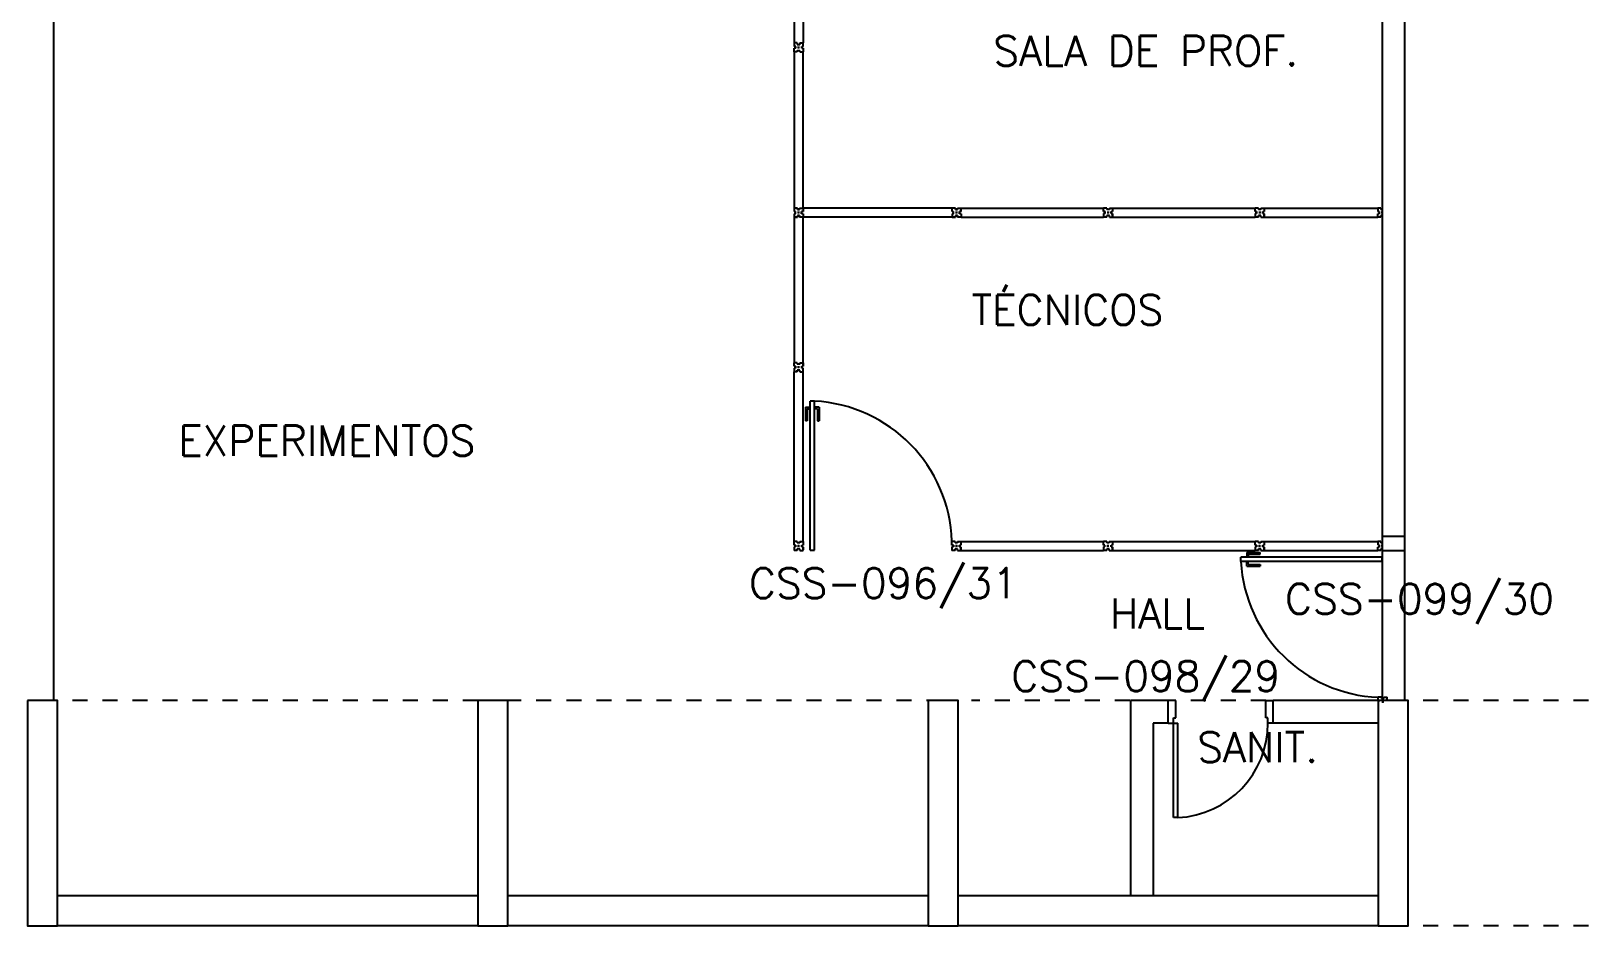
# Model space of a CAD drawing. Extents: x -248 to -11, y 347 to 447.
# Drawn here: x -144.24 to -133.84, y 389.07 to 395.02 of the extents above; entities that cross this region are included whole.
import ezdxf
from ezdxf.enums import TextEntityAlignment as Align

# ---------------------------------------------------------------- set-up
doc = ezdxf.new("R2010")
doc.units = 0
doc.header["$LTSCALE"] = 0.02
doc.header["$MEASUREMENT"] = 0
doc.linetypes.add('HIDDEN2', pattern=[0.1875, 0.125, -0.0625])
doc.layers.get('0').update_dxf_attribs({"linetype": 'CONTINUOUS'})
for name, color, linetype in [('ALV', 2, 'CONTINUOUS'), ('DIV', 2, 'CONTINUOUS'), ('EQUIP', 1, 'CONTINUOUS'), ('ESQ', 1, 'CONTINUOUS'), ('ESTR', 3, 'CONTINUOUS'), ('MARCO', 2, 'CONTINUOUS'), ('PORTA', 2, 'CONTINUOUS'), ('PROJ', 1, 'HIDDEN2'), ('TEXTO', 2, 'CONTINUOUS'), ('TEXTO-ENDEREÇO', 2, 'CONTINUOUS')]:
    doc.layers.add(name, color=color, linetype=linetype)
doc.styles.add('UNB-100', font='simplex.shx', dxfattribs={"height": 0.2})
doc.styles.add('UNB-100-1', font='simplex.shx', dxfattribs={"height": 0.2})

# ---------------------------------------------------------------- blocks, each defined once
blk = doc.blocks.new('DOOR60')
at = {"layer": 'PORTA'}
for p, q in [((0.035, 0), (0.065, 0)), ((0.035, -0.629), (0.035, 0)), ((0.065, -0.629), (0.065, 0)), ((0.065, -0.629), (0.035, -0.629))]:
    blk.add_line(p, q, dxfattribs=at)
at = {"layer": 'PORTA', "color": 1}
blk.add_arc((0.035, 0), 0.63, 272.7294, 0, dxfattribs=at)
blk = doc.blocks.new('PILAR-SSS')
blk.add_lwpolyline([(0.003, -42.962), (0.003, -44.462), (0.203, -44.462), (0.203, -42.962)], close=True)

msp = doc.modelspace()

# ---------------------------------------------------------------- linework, layer by layer
at = {"layer": 'ALV'}
for p, q in [((-144.091, 390.567), (-144.091, 405.578)), ((-144.091, 390.567), (-144.091, 405.547)), ((-136.916, 390.567), (-136.916, 389.267)), ((-136.666, 390.567), (-136.916, 390.567)), ((-136.666, 390.417), (-136.666, 390.567)), ((-135.266, 390.567), (-135.966, 390.567)), ((-135.966, 390.417), (-135.966, 390.567)), ((-136.766, 390.417), (-136.766, 389.267)), ((-136.666, 390.417), (-136.766, 390.417)), ((-135.266, 390.417), (-135.966, 390.417)), ((-141.266, 389.267), (-144.066, 389.267)), ((-138.266, 389.267), (-141.065, 389.267)), ((-135.266, 389.267), (-138.066, 389.267)), ((-141.266, 389.067), (-144.066, 389.067)), ((-138.266, 389.067), (-141.065, 389.067)), ((-135.266, 389.067), (-138.066, 389.067))]:
    msp.add_line(p, q, dxfattribs=at)
at = {"layer": 'DIV'}
for p, q in [((-139.159, 395.987), (-139.159, 394.947)), ((-139.099, 395.987), (-139.099, 394.947)), ((-139.159, 394.947), (-139.159, 394.923)), ((-139.137, 394.947), (-139.159, 394.947)), ((-139.147, 394.923), (-139.159, 394.923)), ((-139.147, 394.911), (-139.147, 394.923)), ((-139.137, 394.947), (-139.137, 394.937)), ((-139.137, 394.937), (-139.121, 394.937)), ((-139.123, 394.917), (-139.135, 394.917)), ((-139.134, 394.917), (-139.124, 394.917)), ((-139.129, 394.924), (-139.129, 394.911)), ((-139.129, 394.912), (-139.129, 394.923)), ((-139.121, 394.947), (-139.121, 394.937)), ((-139.121, 394.947), (-139.099, 394.947)), ((-139.108, 394.923), (-139.099, 394.923)), ((-139.108, 394.911), (-139.108, 394.923)), ((-139.099, 394.923), (-139.099, 394.947)), ((-139.147, 394.911), (-139.159, 394.911)), ((-139.159, 394.887), (-139.159, 394.911)), ((-139.137, 394.887), (-139.159, 394.887)), ((-139.159, 394.887), (-139.159, 393.847)), ((-139.137, 394.887), (-139.137, 394.897)), ((-139.137, 394.897), (-139.121, 394.897)), ((-139.121, 394.887), (-139.121, 394.897)), ((-139.121, 394.887), (-139.099, 394.887)), ((-139.108, 394.911), (-139.099, 394.911)), ((-139.099, 394.911), (-139.099, 394.887)), ((-139.099, 393.847), (-139.099, 394.887)), ((-139.135, 393.847), (-139.159, 393.847)), ((-139.159, 393.847), (-139.159, 393.825)), ((-139.159, 393.825), (-139.149, 393.825)), ((-139.159, 393.809), (-139.149, 393.809)), ((-139.159, 393.809), (-139.159, 393.787)), ((-139.159, 393.787), (-139.138, 393.787)), ((-139.159, 393.787), (-139.135, 393.787)), ((-139.159, 393.787), (-139.159, 392.817)), ((-139.138, 393.787), (-139.156, 393.787)), ((-139.149, 393.809), (-139.149, 393.825)), ((-139.135, 393.838), (-139.135, 393.847)), ((-139.135, 393.838), (-139.135, 393.847)), ((-139.135, 393.838), (-139.123, 393.838)), ((-139.123, 393.838), (-139.135, 393.838)), ((-139.135, 393.797), (-139.135, 393.787)), ((-139.135, 393.797), (-139.123, 393.797)), ((-139.135, 393.797), (-139.135, 393.787)), ((-139.123, 393.797), (-139.135, 393.797)), ((-139.134, 393.817), (-139.124, 393.817)), ((-139.124, 393.817), (-139.134, 393.817)), ((-139.129, 393.823), (-139.129, 393.812)), ((-139.129, 393.812), (-139.129, 393.823)), ((-139.123, 393.838), (-139.123, 393.847)), ((-139.123, 393.847), (-139.099, 393.847)), ((-139.123, 393.838), (-139.123, 393.847)), ((-139.123, 393.797), (-139.123, 393.787)), ((-139.123, 393.797), (-139.123, 393.787)), ((-139.099, 393.787), (-139.123, 393.787)), ((-139.109, 393.809), (-139.109, 393.825)), ((-139.099, 393.825), (-139.109, 393.825)), ((-139.099, 393.809), (-139.109, 393.809)), ((-138.106, 393.847), (-139.099, 393.847)), ((-139.099, 393.847), (-139.099, 393.825)), ((-139.099, 393.809), (-139.099, 393.787)), ((-139.099, 392.817), (-139.099, 393.787)), ((-138.106, 393.787), (-139.099, 393.787)), ((-138.106, 393.825), (-138.106, 393.847)), ((-138.082, 393.847), (-138.106, 393.847)), ((-138.106, 393.825), (-138.096, 393.825)), ((-138.106, 393.809), (-138.106, 393.787)), ((-138.106, 393.809), (-138.096, 393.809)), ((-138.106, 393.787), (-138.085, 393.787)), ((-138.106, 393.787), (-138.082, 393.787)), ((-138.085, 393.787), (-138.103, 393.787)), ((-138.096, 393.809), (-138.096, 393.825)), ((-138.082, 393.838), (-138.082, 393.847)), ((-138.082, 393.838), (-138.082, 393.847)), ((-138.082, 393.838), (-138.07, 393.838)), ((-138.07, 393.838), (-138.082, 393.838)), ((-138.082, 393.817), (-138.071, 393.817)), ((-138.071, 393.817), (-138.082, 393.817)), ((-138.082, 393.797), (-138.082, 393.787)), ((-138.082, 393.797), (-138.07, 393.797)), ((-138.082, 393.797), (-138.082, 393.787)), ((-138.07, 393.797), (-138.082, 393.797)), ((-138.076, 393.823), (-138.076, 393.812)), ((-138.076, 393.812), (-138.076, 393.823)), ((-138.07, 393.838), (-138.07, 393.847)), ((-138.07, 393.847), (-138.046, 393.847)), ((-138.07, 393.838), (-138.07, 393.847)), ((-138.07, 393.797), (-138.07, 393.787)), ((-138.07, 393.797), (-138.07, 393.787)), ((-138.046, 393.787), (-138.07, 393.787)), ((-138.056, 393.809), (-138.056, 393.825)), ((-138.046, 393.825), (-138.056, 393.825)), ((-138.046, 393.809), (-138.056, 393.809)), ((-138.046, 393.847), (-137.096, 393.847)), ((-138.046, 393.825), (-138.046, 393.847)), ((-138.046, 393.809), (-138.046, 393.787)), ((-138.046, 393.787), (-137.096, 393.787)), ((-137.074, 393.847), (-137.096, 393.847)), ((-137.096, 393.823), (-137.096, 393.847)), ((-137.087, 393.823), (-137.096, 393.823)), ((-137.086, 393.823), (-137.096, 393.823)), ((-137.087, 393.811), (-137.096, 393.811)), ((-137.096, 393.811), (-137.096, 393.787)), ((-137.086, 393.811), (-137.096, 393.811)), ((-137.074, 393.787), (-137.096, 393.787)), ((-137.086, 393.811), (-137.086, 393.823)), ((-137.074, 393.847), (-137.074, 393.837)), ((-137.058, 393.837), (-137.074, 393.837)), ((-137.058, 393.797), (-137.074, 393.797)), ((-137.074, 393.787), (-137.074, 393.797)), ((-137.061, 393.817), (-137.072, 393.817)), ((-137.072, 393.817), (-137.061, 393.817)), ((-137.066, 393.823), (-137.066, 393.812)), ((-137.066, 393.812), (-137.066, 393.823)), ((-137.058, 393.847), (-137.058, 393.837)), ((-137.058, 393.847), (-137.036, 393.847)), ((-137.058, 393.787), (-137.058, 393.797)), ((-137.058, 393.787), (-137.036, 393.787)), ((-137.046, 393.823), (-137.046, 393.811)), ((-137.046, 393.823), (-137.036, 393.823)), ((-137.046, 393.811), (-137.046, 393.823)), ((-137.046, 393.823), (-137.036, 393.823)), ((-137.046, 393.811), (-137.036, 393.811)), ((-137.046, 393.811), (-137.036, 393.811)), ((-137.036, 393.847), (-137.036, 393.823)), ((-137.036, 393.847), (-136.086, 393.847)), ((-137.036, 393.787), (-137.036, 393.811)), ((-137.036, 393.808), (-137.036, 393.79)), ((-137.036, 393.787), (-137.036, 393.808)), ((-137.036, 393.787), (-136.086, 393.787)), ((-136.064, 393.847), (-136.086, 393.847)), ((-136.086, 393.823), (-136.086, 393.847)), ((-136.077, 393.823), (-136.086, 393.823)), ((-136.077, 393.811), (-136.086, 393.811)), ((-136.086, 393.811), (-136.086, 393.787)), ((-136.064, 393.787), (-136.086, 393.787)), ((-136.077, 393.823), (-136.077, 393.811)), ((-136.064, 393.847), (-136.064, 393.837)), ((-136.048, 393.837), (-136.064, 393.837)), ((-136.048, 393.797), (-136.064, 393.797)), ((-136.064, 393.787), (-136.064, 393.797)), ((-136.051, 393.817), (-136.062, 393.817)), ((-136.062, 393.817), (-136.051, 393.817)), ((-136.056, 393.823), (-136.056, 393.812)), ((-136.056, 393.812), (-136.056, 393.823)), ((-136.048, 393.847), (-136.048, 393.837)), ((-136.048, 393.847), (-136.026, 393.847)), ((-136.048, 393.787), (-136.048, 393.797)), ((-136.048, 393.787), (-136.026, 393.787)), ((-136.036, 393.823), (-136.036, 393.811)), ((-136.036, 393.823), (-136.026, 393.823)), ((-136.036, 393.811), (-136.036, 393.823)), ((-136.036, 393.823), (-136.026, 393.823)), ((-136.036, 393.811), (-136.026, 393.811)), ((-136.036, 393.811), (-136.026, 393.811)), ((-136.026, 393.847), (-135.269, 393.847)), ((-136.026, 393.847), (-136.026, 393.823)), ((-136.026, 393.787), (-136.026, 393.811)), ((-136.026, 393.808), (-136.026, 393.79)), ((-136.026, 393.787), (-136.026, 393.808)), ((-136.026, 393.787), (-135.269, 393.787)), ((-135.249, 393.847), (-135.269, 393.847)), ((-135.269, 393.847), (-135.269, 393.825)), ((-135.26, 393.825), (-135.269, 393.825)), ((-135.26, 393.809), (-135.269, 393.809)), ((-135.269, 393.787), (-135.269, 393.809)), ((-135.249, 393.787), (-135.269, 393.787)), ((-135.26, 393.825), (-135.26, 393.809)), ((-135.249, 393.847), (-135.249, 393.837)), ((-135.241, 393.837), (-135.249, 393.837)), ((-135.241, 393.797), (-135.249, 393.797)), ((-135.249, 393.787), (-135.249, 393.797)), ((-135.236, 393.817), (-135.247, 393.817)), ((-135.241, 393.837), (-135.241, 393.817)), ((-135.241, 393.817), (-135.241, 393.797)), ((-139.159, 392.793), (-139.159, 392.817)), ((-139.137, 392.817), (-139.159, 392.817)), ((-139.149, 392.793), (-139.159, 392.793)), ((-139.159, 392.781), (-139.159, 392.757)), ((-139.149, 392.781), (-139.159, 392.781)), ((-139.137, 392.757), (-139.159, 392.757)), ((-139.159, 391.627), (-139.159, 392.757)), ((-139.149, 392.793), (-139.149, 392.781)), ((-139.137, 392.817), (-139.137, 392.807)), ((-139.121, 392.807), (-139.137, 392.807)), ((-139.137, 392.757), (-139.137, 392.767)), ((-139.121, 392.767), (-139.137, 392.767)), ((-139.134, 392.787), (-139.124, 392.787)), ((-139.124, 392.787), (-139.134, 392.787)), ((-139.129, 392.782), (-139.129, 392.793)), ((-139.129, 392.793), (-139.129, 392.782)), ((-139.121, 392.817), (-139.099, 392.817)), ((-139.121, 392.817), (-139.121, 392.807)), ((-139.121, 392.757), (-139.121, 392.767)), ((-139.121, 392.757), (-139.099, 392.757)), ((-139.108, 392.793), (-139.099, 392.793)), ((-139.108, 392.781), (-139.108, 392.793)), ((-139.108, 392.793), (-139.099, 392.793)), ((-139.108, 392.793), (-139.108, 392.781)), ((-139.108, 392.781), (-139.099, 392.781)), ((-139.108, 392.781), (-139.099, 392.781)), ((-139.099, 392.817), (-139.099, 392.793)), ((-139.099, 392.793), (-139.099, 392.817)), ((-139.099, 392.757), (-139.099, 392.781)), ((-139.099, 392.757), (-139.099, 392.781)), ((-139.099, 391.627), (-139.099, 392.757)), ((-139.052, 391.568), (-139.052, 392.561)), ((-139.022, 392.561), (-139.052, 392.561)), ((-139.022, 391.568), (-139.022, 392.561)), ((-139.082, 392.521), (-139.082, 392.431)), ((-139.082, 392.521), (-139.052, 392.521)), ((-139.072, 392.431), (-139.082, 392.431)), ((-139.072, 392.511), (-139.072, 392.431)), ((-139.072, 392.511), (-139.052, 392.511)), ((-138.992, 392.521), (-139.022, 392.521)), ((-139.002, 392.511), (-139.022, 392.511)), ((-139.002, 392.511), (-139.002, 392.431)), ((-139.002, 392.431), (-138.992, 392.431)), ((-138.992, 392.521), (-138.992, 392.431)), ((-139.137, 391.627), (-139.159, 391.627)), ((-139.159, 391.603), (-139.159, 391.627)), ((-139.149, 391.603), (-139.159, 391.603)), ((-139.149, 391.603), (-139.159, 391.603)), ((-139.149, 391.591), (-139.159, 391.591)), ((-139.149, 391.591), (-139.159, 391.591)), ((-139.159, 391.591), (-139.159, 391.567)), ((-139.149, 391.591), (-139.149, 391.603)), ((-139.149, 391.603), (-139.149, 391.591)), ((-139.137, 391.627), (-139.137, 391.617)), ((-139.121, 391.617), (-139.137, 391.617)), ((-139.124, 391.597), (-139.134, 391.597)), ((-139.134, 391.597), (-139.124, 391.597)), ((-139.129, 391.603), (-139.129, 391.592)), ((-139.129, 391.592), (-139.129, 391.603)), ((-139.121, 391.627), (-139.121, 391.617)), ((-139.121, 391.627), (-139.099, 391.627)), ((-139.108, 391.603), (-139.108, 391.591)), ((-139.108, 391.603), (-139.099, 391.603)), ((-139.108, 391.591), (-139.108, 391.603)), ((-139.108, 391.603), (-139.099, 391.603)), ((-139.108, 391.591), (-139.099, 391.591)), ((-139.108, 391.591), (-139.099, 391.591)), ((-139.099, 391.627), (-139.099, 391.603)), ((-139.099, 391.567), (-139.099, 391.591)), ((-139.099, 391.588), (-139.099, 391.57)), ((-139.099, 391.567), (-139.099, 391.588)), ((-138.085, 391.627), (-138.107, 391.627)), ((-138.107, 391.603), (-138.107, 391.627)), ((-138.097, 391.603), (-138.107, 391.603)), ((-138.097, 391.603), (-138.107, 391.603)), ((-138.097, 391.591), (-138.107, 391.591)), ((-138.097, 391.591), (-138.107, 391.591)), ((-138.107, 391.591), (-138.107, 391.567)), ((-138.097, 391.591), (-138.097, 391.603)), ((-138.097, 391.603), (-138.097, 391.591)), ((-138.085, 391.627), (-138.085, 391.617)), ((-138.069, 391.617), (-138.085, 391.617)), ((-138.072, 391.597), (-138.082, 391.597)), ((-138.082, 391.597), (-138.072, 391.597)), ((-138.077, 391.603), (-138.077, 391.592)), ((-138.077, 391.592), (-138.077, 391.603)), ((-138.069, 391.627), (-138.069, 391.617)), ((-138.069, 391.627), (-138.047, 391.627)), ((-138.056, 391.603), (-138.056, 391.591)), ((-138.056, 391.603), (-138.047, 391.603)), ((-138.056, 391.591), (-138.056, 391.603)), ((-138.056, 391.603), (-138.047, 391.603)), ((-138.056, 391.591), (-138.047, 391.591)), ((-138.056, 391.591), (-138.047, 391.591)), ((-138.047, 391.627), (-137.097, 391.627)), ((-138.047, 391.627), (-138.047, 391.603)), ((-138.047, 391.567), (-138.047, 391.591)), ((-138.047, 391.588), (-138.047, 391.57)), ((-138.047, 391.567), (-138.047, 391.588)), ((-137.075, 391.627), (-137.097, 391.627)), ((-137.097, 391.603), (-137.097, 391.627)), ((-137.087, 391.603), (-137.097, 391.603)), ((-137.087, 391.591), (-137.097, 391.591)), ((-137.097, 391.591), (-137.097, 391.567)), ((-137.087, 391.603), (-137.096, 391.603)), ((-137.087, 391.591), (-137.096, 391.591)), ((-137.087, 391.591), (-137.087, 391.603)), ((-137.075, 391.627), (-137.075, 391.617)), ((-137.059, 391.617), (-137.075, 391.617)), ((-137.062, 391.597), (-137.072, 391.597)), ((-137.072, 391.597), (-137.062, 391.597)), ((-137.067, 391.603), (-137.067, 391.592)), ((-137.067, 391.592), (-137.067, 391.603)), ((-137.059, 391.627), (-137.059, 391.617)), ((-137.059, 391.627), (-137.037, 391.627)), ((-137.046, 391.603), (-137.046, 391.591)), ((-137.046, 391.603), (-137.037, 391.603)), ((-137.046, 391.591), (-137.046, 391.603)), ((-137.046, 391.603), (-137.037, 391.603)), ((-137.046, 391.591), (-137.037, 391.591)), ((-137.046, 391.591), (-137.037, 391.591)), ((-137.037, 391.627), (-137.037, 391.603)), ((-137.037, 391.627), (-136.087, 391.627)), ((-137.037, 391.567), (-137.037, 391.591)), ((-137.037, 391.588), (-137.037, 391.57)), ((-137.037, 391.567), (-137.037, 391.588)), ((-136.065, 391.627), (-136.087, 391.627)), ((-136.087, 391.603), (-136.087, 391.627)), ((-136.077, 391.603), (-136.087, 391.603)), ((-136.077, 391.591), (-136.087, 391.591)), ((-136.087, 391.591), (-136.087, 391.567)), ((-136.077, 391.603), (-136.077, 391.591)), ((-136.065, 391.627), (-136.065, 391.617)), ((-136.049, 391.617), (-136.065, 391.617)), ((-136.052, 391.597), (-136.062, 391.597)), ((-136.062, 391.597), (-136.052, 391.597)), ((-136.057, 391.603), (-136.057, 391.592)), ((-136.057, 391.592), (-136.057, 391.603)), ((-136.049, 391.627), (-136.049, 391.617)), ((-136.049, 391.627), (-136.027, 391.627)), ((-136.036, 391.603), (-136.036, 391.591)), ((-136.036, 391.603), (-136.027, 391.603)), ((-136.036, 391.591), (-136.036, 391.603)), ((-136.036, 391.603), (-136.027, 391.603)), ((-136.036, 391.591), (-136.027, 391.591)), ((-136.036, 391.591), (-136.027, 391.591)), ((-136.027, 391.627), (-135.269, 391.627)), ((-136.027, 391.627), (-136.027, 391.603)), ((-136.027, 391.567), (-136.027, 391.591)), ((-136.027, 391.588), (-136.027, 391.57)), ((-136.027, 391.567), (-136.027, 391.588)), ((-135.249, 391.627), (-135.269, 391.627)), ((-135.269, 391.627), (-135.269, 391.605)), ((-135.26, 391.605), (-135.269, 391.605)), ((-135.26, 391.589), (-135.269, 391.589)), ((-135.269, 391.567), (-135.269, 391.589)), ((-135.26, 391.605), (-135.26, 391.589)), ((-135.249, 391.627), (-135.249, 391.617)), ((-135.241, 391.617), (-135.249, 391.617)), ((-135.236, 391.597), (-135.247, 391.597)), ((-135.241, 391.617), (-135.241, 391.597)), ((-135.241, 391.597), (-135.241, 391.577)), ((-139.137, 391.567), (-139.159, 391.567)), ((-139.121, 391.577), (-139.137, 391.577)), ((-139.137, 391.567), (-139.137, 391.577)), ((-139.121, 391.567), (-139.121, 391.577)), ((-139.121, 391.567), (-139.099, 391.567)), ((-139.052, 391.568), (-139.022, 391.568)), ((-138.085, 391.567), (-138.107, 391.567)), ((-138.069, 391.577), (-138.085, 391.577)), ((-138.085, 391.567), (-138.085, 391.577)), ((-138.069, 391.567), (-138.069, 391.577)), ((-138.069, 391.567), (-138.047, 391.567)), ((-138.047, 391.567), (-137.097, 391.567)), ((-137.075, 391.567), (-137.097, 391.567)), ((-137.059, 391.577), (-137.075, 391.577)), ((-137.075, 391.567), (-137.075, 391.577)), ((-137.059, 391.567), (-137.059, 391.577)), ((-137.059, 391.567), (-137.037, 391.567)), ((-137.037, 391.567), (-136.087, 391.567)), ((-135.243, 391.523), (-136.182, 391.523)), ((-136.182, 391.493), (-136.182, 391.523)), ((-135.243, 391.493), (-136.181, 391.493)), ((-136.142, 391.553), (-136.052, 391.553)), ((-136.142, 391.553), (-136.142, 391.523)), ((-136.142, 391.463), (-136.142, 391.493)), ((-136.132, 391.543), (-136.052, 391.543)), ((-136.132, 391.543), (-136.132, 391.523)), ((-136.132, 391.473), (-136.132, 391.493)), ((-136.065, 391.567), (-136.087, 391.567)), ((-136.049, 391.577), (-136.065, 391.577)), ((-136.065, 391.567), (-136.065, 391.577)), ((-136.052, 391.543), (-136.052, 391.553)), ((-136.049, 391.567), (-136.049, 391.577)), ((-136.049, 391.567), (-136.027, 391.567)), ((-136.027, 391.567), (-135.269, 391.567)), ((-135.249, 391.567), (-135.269, 391.567)), ((-135.241, 391.577), (-135.249, 391.577)), ((-135.249, 391.567), (-135.249, 391.577)), ((-135.243, 391.523), (-135.243, 391.493)), ((-136.142, 391.463), (-136.052, 391.463)), ((-136.132, 391.473), (-136.052, 391.473)), ((-136.052, 391.473), (-136.052, 391.463)), ((-135.266, 390.567), (-135.266, 390.589)), ((-135.242, 390.589), (-135.266, 390.589)), ((-135.266, 390.567), (-135.256, 390.567)), ((-135.242, 390.58), (-135.242, 390.589)), ((-135.23, 390.58), (-135.242, 390.58)), ((-135.242, 390.559), (-135.231, 390.559)), ((-135.231, 390.559), (-135.242, 390.559)), ((-135.236, 390.565), (-135.236, 390.554)), ((-135.236, 390.554), (-135.236, 390.565)), ((-135.23, 390.589), (-135.206, 390.589)), ((-135.23, 390.58), (-135.23, 390.589)), ((-135.206, 390.567), (-135.216, 390.567)), ((-135.206, 390.567), (-135.206, 390.589))]:
    msp.add_line(p, q, dxfattribs=at)
for centre, radius, start, end in [((-139.074, 391.595), 0.968, 1.9517, 86.9181), ((-135.226, 391.545), 0.957, 183.1467, 267.591)]:
    msp.add_arc(centre, radius, start, end, dxfattribs=at)
at = {"layer": 'EQUIP'}
for p, q in [((-135.241, 391.567), (-135.241, 390.567)), ((-135.091, 391.567), (-135.091, 390.567))]:
    msp.add_line(p, q, dxfattribs=at)
at = {"layer": 'ESQ'}
for p, q in [((-135.241, 405.547), (-135.241, 390.567)), ((-135.091, 405.547), (-135.091, 390.567)), ((-135.241, 401.426), (-135.241, 391.66)), ((-135.091, 401.426), (-135.091, 391.66)), ((-135.241, 391.66), (-135.241, 391.567)), ((-135.091, 391.66), (-135.241, 391.66)), ((-135.091, 391.66), (-135.091, 391.567)), ((-135.241, 391.567), (-135.091, 391.567))]:
    msp.add_line(p, q, dxfattribs=at)
at = {"layer": 'ESTR'}
for points in [[(-144.266, 390.567), (-144.266, 389.067), (-144.066, 389.067), (-144.066, 390.567)], [(-141.266, 390.567), (-141.266, 389.067), (-141.066, 389.067), (-141.066, 390.567)], [(-138.266, 390.567), (-138.266, 389.067), (-138.066, 389.067), (-138.066, 390.567)], [(-135.266, 390.567), (-135.266, 389.067), (-135.066, 389.067), (-135.066, 390.567)]]:
    msp.add_lwpolyline(points, close=True, dxfattribs=at)
at = {"layer": 'MARCO'}
for p, q in [((-136.616, 390.567), (-136.666, 390.567)), ((-136.616, 390.452), (-136.616, 390.567)), ((-136.016, 390.567), (-135.966, 390.567)), ((-136.016, 390.452), (-136.016, 390.567)), ((-136.631, 390.452), (-136.616, 390.452)), ((-136.631, 390.417), (-136.631, 390.452)), ((-136.001, 390.452), (-136.016, 390.452)), ((-136.001, 390.417), (-136.001, 390.452)), ((-136.666, 390.417), (-136.631, 390.417)), ((-135.966, 390.417), (-136.001, 390.417))]:
    msp.add_line(p, q, dxfattribs=at)
at = {"layer": 'PROJ'}
for p, q in [((-141.266, 390.567), (-144.066, 390.567)), ((-138.176, 390.567), (-141.066, 390.567)), ((-136.721, 390.567), (-137.976, 390.567)), ((-136.016, 390.567), (-136.616, 390.567)), ((-132.266, 390.567), (-135.066, 390.567)), ((-132.266, 389.067), (-135.066, 389.067))]:
    msp.add_line(p, q, dxfattribs=at)

# ---------------------------------------------------------------- block references
at = {"layer": 'ESTR'}
for p in [(-144.269, 433.53), (-141.269, 433.53), (-138.269, 433.53), (-135.269, 433.53)]:
    msp.add_blockref('PILAR-SSS', p, dxfattribs=at)
at = {"layer": 'PORTA', "rotation": 359.9999999303439}
msp.add_blockref('DOOR60', (-136.666, 390.417), dxfattribs=at)

# ---------------------------------------------------------------- texts
at = {"layer": 'TEXTO', "style": 'UNB-100'}
for s, p in [('SALA DE PROF.', (-137.831, 394.795)), ('TÉCNICOS', (-137.976, 393.069)), ('EXPERIMENTOS', (-143.262, 392.198)), ('HALL', (-137.054, 391.046)), ('SANIT.', (-136.473, 390.157))]:
    msp.add_text(s, height=0.2, dxfattribs=at).set_placement(p)
at = {"layer": 'TEXTO-ENDEREÇO', "style": 'UNB-100-1'}
for s, p in [('CSS-096/31', (-138.563, 391.249)), ('CSS-099/30', (-134.991, 391.145)), ('CSS-098/29', (-136.815, 390.63))]:
    msp.add_text(s, height=0.2, rotation=360, dxfattribs=at).set_placement(p, align=Align.CENTER)

doc.saveas('drawing.dxf')
